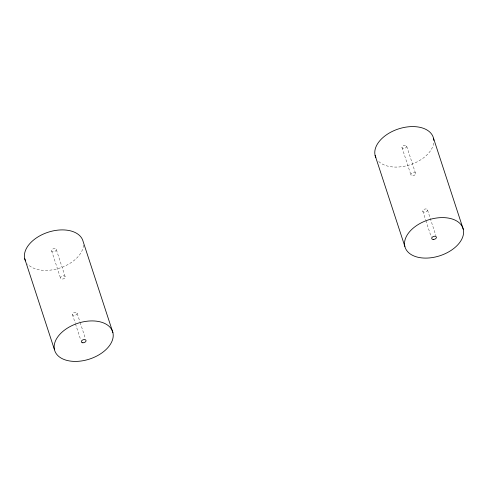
<?xml version="1.0" encoding="UTF-8"?>
<svg xmlns="http://www.w3.org/2000/svg" width="488" height="488" viewBox="0 0 488 488"><rect width="100%" height="100%" fill="white"/><g stroke="black" fill="none" stroke-linecap="round" stroke-linejoin="round"><path stroke-width="0.37" stroke-dasharray="2.44 1.83" d="M406.65 146.144A2.434 1.507 -18.1 0 1 403.454 148.45A2.434 1.507 -18.1 0 1 402.832 145.906A2.434 1.507 -18.1 0 1 406.65 146.144L415.575 173.447A2.434 1.507 -18.1 0 1 412.378 175.753A2.434 1.507 -18.1 0 1 411.756 173.216A2.434 1.507 -18.1 0 1 415.575 173.447M427.47 209.858A2.434 1.507 -18.1 0 1 424.279 212.158A2.434 1.507 -18.1 0 1 423.657 209.62A2.434 1.507 -18.1 0 1 427.47 209.858L435.924 235.722M401.978 147.522L410.902 174.826M422.803 211.231L425.621 219.856M425.853 220.576L431.258 237.101M56.273 249.459A2.434 1.507 -18.1 0 1 53.082 251.765A2.434 1.507 -18.1 0 1 52.46 249.228A2.434 1.507 -18.1 0 1 56.273 249.459L65.197 276.769A2.434 1.507 -18.1 0 1 62.007 279.069A2.434 1.507 -18.1 0 1 61.384 276.531A2.434 1.507 -18.1 0 1 65.197 276.769M77.098 313.174A2.434 1.507 -18.1 0 1 73.908 315.474A2.434 1.507 -18.1 0 1 73.285 312.936A2.434 1.507 -18.1 0 1 77.098 313.174L79.916 321.793M80.154 322.513L85.321 338.324M51.606 250.838L60.53 278.142M72.425 314.553L75.243 323.172M75.481 323.892L80.648 339.697M83.46 245.129A30.463 18.837 -18.1 0 1 60.25 267.906A30.463 18.837 -18.1 0 1 27.554 264.002M433.71 143.057A30.463 18.837 -18.1 0 1 409.707 164.889A30.463 18.837 -18.1 0 1 377.925 160.686"/><path stroke-width="0.73" d="M433.509 138.226L463.258 229.238A30.463 18.837 -18.1 0 1 423.346 258.03A30.463 18.837 -18.1 0 1 415.581 226.279A30.463 18.837 -18.1 0 1 463.258 229.238M375.113 155.446L404.863 246.458M112.887 332.554A30.463 18.837 -18.1 0 0 65.209 329.595A30.463 18.837 -18.1 0 0 72.968 361.346A30.463 18.837 -18.1 0 0 112.887 332.554L83.137 241.542A30.463 18.837 -18.1 0 0 47.745 232.355A30.463 18.837 -18.1 0 0 25.474 260.854M24.742 258.762L54.491 349.774M375.845 157.539A30.463 18.837 -18.1 0 1 399.831 128.503A30.463 18.837 -18.1 0 1 433.832 140.44M433.204 239.462A2.434 1.507 -18.1 0 0 436.394 237.162A2.434 1.507 -18.1 0 0 432.581 236.924A2.434 1.507 -18.1 0 0 433.204 239.462M82.832 342.783A2.434 1.507 -18.1 0 0 86.022 340.478A2.434 1.507 -18.1 0 0 82.21 340.24A2.434 1.507 -18.1 0 0 82.832 342.783"/></g></svg>
